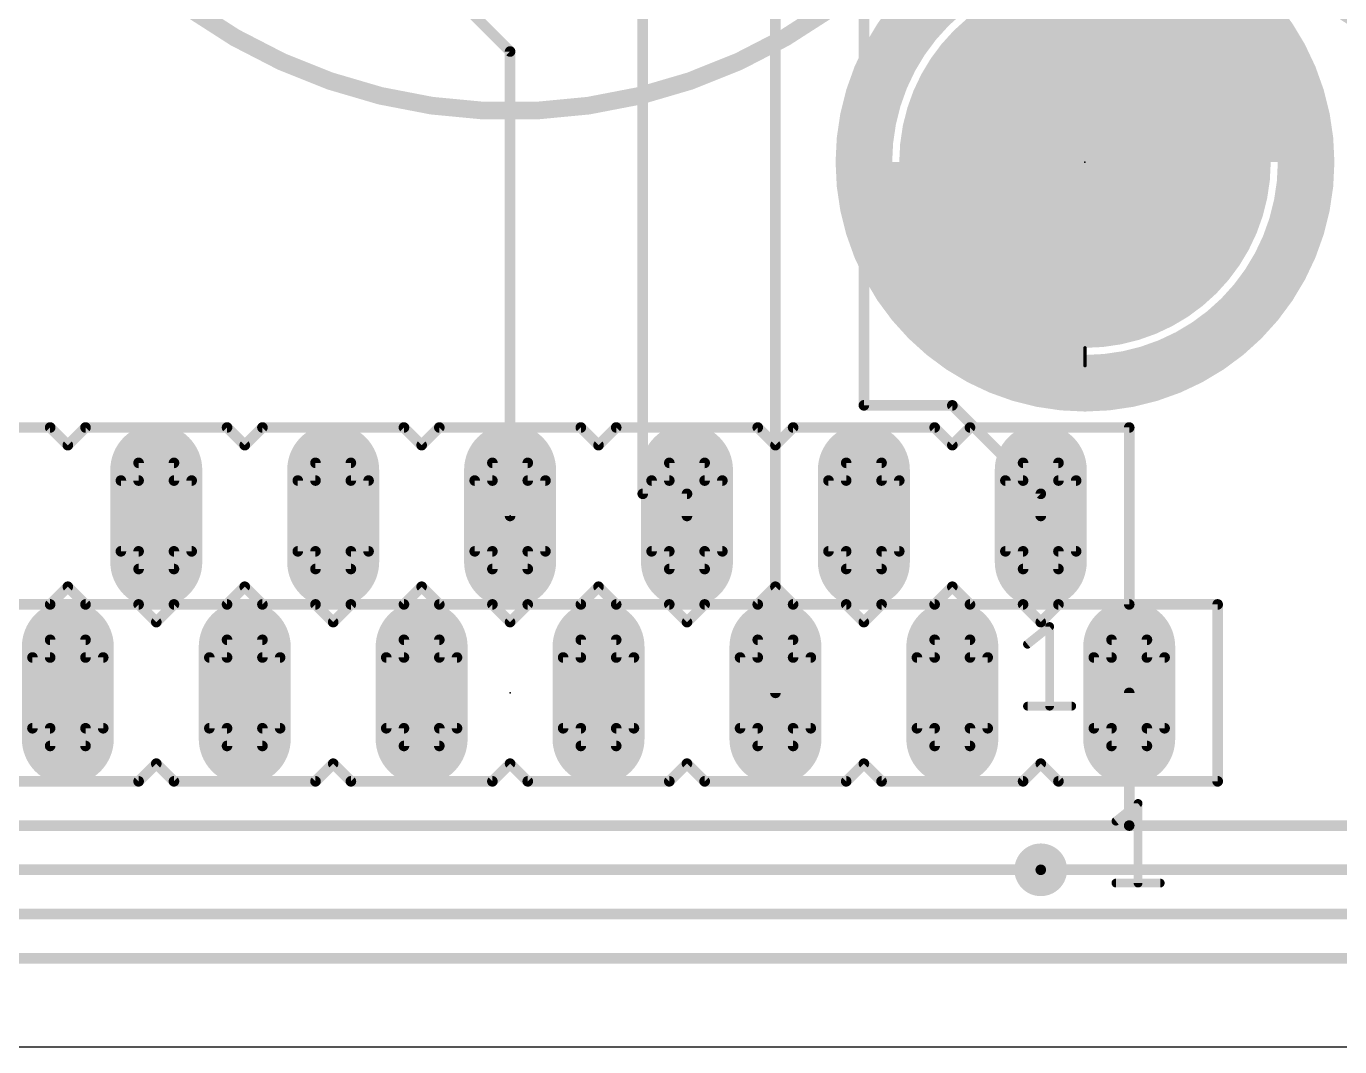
# Model space of a CAD drawing. Extents: x 19.1 to 113, y 9.2 to 52.1.
# Drawn here: x 65.44 to 84.3, y 9.21 to 23.86 of the extents above; entities that cross this region are included whole.
import ezdxf

# ---------------------------------------------------------------- set-up
doc = ezdxf.new("R2010")
doc.units = 0
for name, color, linetype in [('1', 22, 'CONTINUOUS'), ('17', 82, 'CONTINUOUS'), ('18', 82, 'CONTINUOUS'), ('20', 30, 'CONTINUOUS'), ('21', 253, 'CONTINUOUS'), ('23', 7, 'CONTINUOUS'), ('39', 22, 'CONTINUOUS'), ('51', 253, 'CONTINUOUS')]:
    doc.layers.add(name, color=color, linetype=linetype)

# ---------------------------------------------------------------- blocks, each defined once
blk = doc.blocks.new('ROUNDP')
at = {"const_width": 0.5}
blk.add_lwpolyline([(0, -0.25, 1), (0, 0.25, 1), (0, -0.25)], format="xyb", dxfattribs=at)
blk = doc.blocks.new('RECT')
blk.add_solid([(-0.5, -0.5), (0.5, -0.5), (-0.5, 0.5), (0.5, 0.5)])
blk = doc.blocks.new('LONGP100')
at = {"const_width": 1}
blk.add_lwpolyline([(-0.5, 0), (0.5, 0)], dxfattribs=at)
at = {"const_width": 0.5}
for points in [[(-0.5, 0.25, 1), (-0.5, -0.25)], [(0.5, -0.25, 1), (0.5, 0.25)]]:
    blk.add_lwpolyline(points, format="xyb", dxfattribs=at)
blk = doc.blocks.new('ROUNDV')
at = {"const_width": 0.5}
blk.add_lwpolyline([(0, -0.25, 1), (0, 0.25, 1), (0, -0.25)], format="xyb", dxfattribs=at)

msp = doc.modelspace()

# ---------------------------------------------------------------- linework, layer by layer
at = {"layer": '1', "const_width": 0.1524}
for points in [[(77.47, 18.415), (77.47, 40.64)], [(76.2, 14.2875), (76.2, 32.385)], [(72.39, 23.495), (71.12, 24.765)], [(74.295, 17.145), (74.295, 24.765)], [(72.39, 16.8275), (72.39, 23.495)], [(78.74, 18.415), (77.47, 18.415)], [(80.01, 17.145), (78.74, 18.415)], [(74.93, 17.145), (74.295, 17.145)], [(74.93, 17.145), (74.93, 16.8275)], [(80.01, 17.145), (80.01, 16.8275)], [(81.28, 12.3825), (81.28, 14.2875)], [(51.1175, 12.3825), (81.28, 12.3825)], [(81.28, 12.3825), (109.22, 12.3825)], [(50.4825, 11.7475), (80.01, 11.7475)], [(80.01, 11.7475), (107.95, 11.7475)], [(64.77, 11.1125), (92.71, 11.1125)], [(63.5, 10.4775), (91.44, 10.4775)]]:
    msp.add_lwpolyline(points, dxfattribs=at)
at = {"layer": '1', "const_width": 0.0762}
for points in [[(72.4281, 23.495, 1), (72.3519, 23.495)], [(72.3631, 23.4681, 1), (72.4169, 23.5219)], [(77.47, 18.4531, 1), (77.47, 18.3769)], [(78.7669, 18.4419, 1), (78.7131, 18.3881)], [(78.74, 18.3769, 1), (78.74, 18.4531)], [(77.4319, 18.415, 1), (77.5081, 18.415)], [(74.295, 17.1831, 1), (74.295, 17.1069)], [(74.2569, 17.145, 1), (74.3331, 17.145)], [(74.9681, 17.145, 1), (74.8919, 17.145)], [(74.93, 17.1069, 1), (74.93, 17.1831)], [(80.0481, 17.145, 1), (79.9719, 17.145)], [(79.9831, 17.1181, 1), (80.0369, 17.1719)], [(72.3519, 16.8275, 1), (72.4281, 16.8275)], [(74.8919, 16.8275, 1), (74.9681, 16.8275)], [(79.9719, 16.8275, 1), (80.0481, 16.8275)], [(81.3181, 14.2875, 1), (81.2419, 14.2875)], [(76.1619, 14.2875, 1), (76.2381, 14.2875)], [(81.28, 12.4206, 1), (81.28, 12.3444)], [(81.28, 12.3444, 1), (81.28, 12.4206)], [(81.2419, 12.3825, 1), (81.3181, 12.3825)], [(80.01, 11.7856, 1), (80.01, 11.7094)], [(80.01, 11.7094, 1), (80.01, 11.7856)]]:
    msp.add_lwpolyline(points, format="xyb", dxfattribs=at)
at = {"layer": '20'}
msp.add_line((19.05, 9.2075), (113.01, 9.2075), dxfattribs=at)
at = {"layer": '21'}
for points, const_width in [([(66.6749, 25.0825, 0.4279), (78.1049, 25.0825)], 0.254), ([(83.1849, 25.0825, 0.4279), (94.6149, 25.0825)], 0.254), ([(80.645, 18.9865, 1), (80.645, 24.8285, 1), (80.645, 18.9865)], 0.1524), ([(80.645, 20.4075, 1), (80.645, 23.4075, 1), (80.645, 20.4075)], 0.2032), ([(80.6577, 19.2405, 1), (80.6323, 19.2405)], 0.0254), ([(80.6323, 18.9865, 1), (80.6577, 18.9865)], 0.0254), ([(65.8129, 18.1244, 1), (65.7591, 18.0706)], 0.0762), ([(65.786, 18.0594, 1), (65.786, 18.1356)], 0.0762), ([(66.294, 18.1356, 1), (66.294, 18.0594)], 0.0762), ([(66.3209, 18.0706, 1), (66.2671, 18.1244)], 0.0762), ([(68.3529, 18.1244, 1), (68.2991, 18.0706)], 0.0762), ([(68.326, 18.0594, 1), (68.326, 18.1356)], 0.0762), ([(68.834, 18.1356, 1), (68.834, 18.0594)], 0.0762), ([(68.8609, 18.0706, 1), (68.8071, 18.1244)], 0.0762), ([(70.8929, 18.1244, 1), (70.8391, 18.0706)], 0.0762), ([(70.866, 18.0594, 1), (70.866, 18.1356)], 0.0762), ([(71.374, 18.1356, 1), (71.374, 18.0594)], 0.0762), ([(71.4009, 18.0706, 1), (71.3471, 18.1244)], 0.0762), ([(73.4329, 18.1244, 1), (73.3791, 18.0706)], 0.0762), ([(73.406, 18.0594, 1), (73.406, 18.1356)], 0.0762), ([(73.914, 18.1356, 1), (73.914, 18.0594)], 0.0762), ([(73.9409, 18.0706, 1), (73.8871, 18.1244)], 0.0762), ([(75.9729, 18.1244, 1), (75.9191, 18.0706)], 0.0762), ([(75.946, 18.0594, 1), (75.946, 18.1356)], 0.0762), ([(76.454, 18.1356, 1), (76.454, 18.0594)], 0.0762), ([(76.4809, 18.0706, 1), (76.4271, 18.1244)], 0.0762), ([(78.5129, 18.1244, 1), (78.4591, 18.0706)], 0.0762), ([(78.486, 18.0594, 1), (78.486, 18.1356)], 0.0762), ([(78.994, 18.1356, 1), (78.994, 18.0594)], 0.0762), ([(79.0209, 18.0706, 1), (78.9671, 18.1244)], 0.0762), ([(81.3181, 18.0975, 1), (81.2419, 18.0975)], 0.0762), ([(81.28, 18.0594, 1), (81.28, 18.1356)], 0.0762), ([(66.0131, 17.8704, 1), (66.0669, 17.8166)], 0.0762), ([(66.0131, 17.8166, 1), (66.0669, 17.8704)], 0.0762), ([(68.5531, 17.8704, 1), (68.6069, 17.8166)], 0.0762), ([(68.5531, 17.8166, 1), (68.6069, 17.8704)], 0.0762), ([(71.0931, 17.8704, 1), (71.1469, 17.8166)], 0.0762), ([(71.0931, 17.8166, 1), (71.1469, 17.8704)], 0.0762), ([(73.6331, 17.8704, 1), (73.6869, 17.8166)], 0.0762), ([(73.6331, 17.8166, 1), (73.6869, 17.8704)], 0.0762), ([(76.1731, 17.8704, 1), (76.2269, 17.8166)], 0.0762), ([(76.1731, 17.8166, 1), (76.2269, 17.8704)], 0.0762), ([(78.7131, 17.8704, 1), (78.7669, 17.8166)], 0.0762), ([(78.7131, 17.8166, 1), (78.7669, 17.8704)], 0.0762), ([(66.0669, 15.8384, 1), (66.0131, 15.7846)], 0.0762), ([(66.0669, 15.7846, 1), (66.0131, 15.8384)], 0.0762), ([(68.6069, 15.8384, 1), (68.5531, 15.7846)], 0.0762), ([(68.6069, 15.7846, 1), (68.5531, 15.8384)], 0.0762), ([(71.1469, 15.8384, 1), (71.0931, 15.7846)], 0.0762), ([(71.1469, 15.7846, 1), (71.0931, 15.8384)], 0.0762), ([(73.6869, 15.8384, 1), (73.6331, 15.7846)], 0.0762), ([(73.6869, 15.7846, 1), (73.6331, 15.8384)], 0.0762), ([(76.2269, 15.8384, 1), (76.1731, 15.7846)], 0.0762), ([(76.2269, 15.7846, 1), (76.1731, 15.8384)], 0.0762), ([(78.7669, 15.8384, 1), (78.7131, 15.7846)], 0.0762), ([(78.7669, 15.7846, 1), (78.7131, 15.8384)], 0.0762), ([(65.7591, 15.5844, 1), (65.8129, 15.5306)], 0.0762), ([(65.786, 15.5194, 1), (65.786, 15.5956)], 0.0762), ([(66.294, 15.5956, 1), (66.294, 15.5194)], 0.0762), ([(66.2671, 15.5306, 1), (66.3209, 15.5844)], 0.0762), ([(67.0829, 15.5844, 1), (67.0291, 15.5306)], 0.0762), ([(67.056, 15.5194, 1), (67.056, 15.5956)], 0.0762), ([(67.564, 15.5956, 1), (67.564, 15.5194)], 0.0762), ([(67.5909, 15.5306, 1), (67.5371, 15.5844)], 0.0762), ([(68.2991, 15.5844, 1), (68.3529, 15.5306)], 0.0762), ([(68.326, 15.5194, 1), (68.326, 15.5956)], 0.0762), ([(68.834, 15.5956, 1), (68.834, 15.5194)], 0.0762), ([(68.8071, 15.5306, 1), (68.8609, 15.5844)], 0.0762), ([(69.6229, 15.5844, 1), (69.5691, 15.5306)], 0.0762), ([(69.596, 15.5194, 1), (69.596, 15.5956)], 0.0762), ([(70.104, 15.5956, 1), (70.104, 15.5194)], 0.0762), ([(70.1309, 15.5306, 1), (70.0771, 15.5844)], 0.0762), ([(70.8391, 15.5844, 1), (70.8929, 15.5306)], 0.0762), ([(70.866, 15.5194, 1), (70.866, 15.5956)], 0.0762), ([(71.374, 15.5956, 1), (71.374, 15.5194)], 0.0762), ([(71.3471, 15.5306, 1), (71.4009, 15.5844)], 0.0762), ([(72.1629, 15.5844, 1), (72.1091, 15.5306)], 0.0762), ([(72.136, 15.5194, 1), (72.136, 15.5956)], 0.0762), ([(72.644, 15.5956, 1), (72.644, 15.5194)], 0.0762), ([(72.6709, 15.5306, 1), (72.6171, 15.5844)], 0.0762), ([(73.3791, 15.5844, 1), (73.4329, 15.5306)], 0.0762), ([(73.406, 15.5194, 1), (73.406, 15.5956)], 0.0762), ([(73.914, 15.5956, 1), (73.914, 15.5194)], 0.0762), ([(73.8871, 15.5306, 1), (73.9409, 15.5844)], 0.0762), ([(74.7029, 15.5844, 1), (74.6491, 15.5306)], 0.0762), ([(74.676, 15.5194, 1), (74.676, 15.5956)], 0.0762), ([(75.184, 15.5956, 1), (75.184, 15.5194)], 0.0762), ([(75.2109, 15.5306, 1), (75.1571, 15.5844)], 0.0762), ([(75.9191, 15.5844, 1), (75.9729, 15.5306)], 0.0762), ([(75.946, 15.5194, 1), (75.946, 15.5956)], 0.0762), ([(76.454, 15.5956, 1), (76.454, 15.5194)], 0.0762), ([(76.4271, 15.5306, 1), (76.4809, 15.5844)], 0.0762), ([(77.2429, 15.5844, 1), (77.1891, 15.5306)], 0.0762), ([(77.216, 15.5194, 1), (77.216, 15.5956)], 0.0762), ([(77.724, 15.5956, 1), (77.724, 15.5194)], 0.0762), ([(77.7509, 15.5306, 1), (77.6971, 15.5844)], 0.0762), ([(78.4591, 15.5844, 1), (78.5129, 15.5306)], 0.0762), ([(78.486, 15.5194, 1), (78.486, 15.5956)], 0.0762), ([(78.994, 15.5956, 1), (78.994, 15.5194)], 0.0762), ([(78.9671, 15.5306, 1), (79.0209, 15.5844)], 0.0762), ([(79.7829, 15.5844, 1), (79.7291, 15.5306)], 0.0762), ([(79.756, 15.5194, 1), (79.756, 15.5956)], 0.0762), ([(80.264, 15.5956, 1), (80.264, 15.5194)], 0.0762), ([(80.2909, 15.5306, 1), (80.2371, 15.5844)], 0.0762), ([(81.2419, 15.5575, 1), (81.3181, 15.5575)], 0.0762), ([(81.28, 15.5194, 1), (81.28, 15.5956)], 0.0762), ([(82.5881, 15.5575, 1), (82.5119, 15.5575)], 0.0762), ([(82.55, 15.5194, 1), (82.55, 15.5956)], 0.0762), ([(67.2831, 15.3304, 1), (67.3369, 15.2766)], 0.0762), ([(67.2831, 15.2766, 1), (67.3369, 15.3304)], 0.0762), ([(69.8231, 15.3304, 1), (69.8769, 15.2766)], 0.0762), ([(69.8231, 15.2766, 1), (69.8769, 15.3304)], 0.0762), ([(72.3631, 15.3304, 1), (72.4169, 15.2766)], 0.0762), ([(72.3631, 15.2766, 1), (72.4169, 15.3304)], 0.0762), ([(74.9031, 15.3304, 1), (74.9569, 15.2766)], 0.0762), ([(74.9031, 15.2766, 1), (74.9569, 15.3304)], 0.0762), ([(77.4431, 15.3304, 1), (77.4969, 15.2766)], 0.0762), ([(77.4431, 15.2766, 1), (77.4969, 15.3304)], 0.0762), ([(79.9831, 15.3304, 1), (80.0369, 15.2766)], 0.0762), ([(79.9831, 15.2766, 1), (80.0369, 15.3304)], 0.0762), ([(80.1688, 15.24, 1), (80.1052, 15.24)], 0.0635), ([(80.1568, 15.2152, 1), (80.1172, 15.2648)], 0.0635), ([(79.7997, 15.0108, 1), (79.8393, 14.9612)], 0.0635), ([(79.8195, 14.1288, 1), (79.8195, 14.0653)], 0.0635), ([(80.4545, 14.0653, 1), (80.4545, 14.1288)], 0.0635), ([(80.1052, 14.097, 1), (80.1688, 14.097)], 0.0635), ([(67.3369, 13.2984, 1), (67.2831, 13.2446)], 0.0762), ([(67.3369, 13.2446, 1), (67.2831, 13.2984)], 0.0762), ([(69.8769, 13.2984, 1), (69.8231, 13.2446)], 0.0762), ([(69.8769, 13.2446, 1), (69.8231, 13.2984)], 0.0762), ([(72.4169, 13.2984, 1), (72.3631, 13.2446)], 0.0762), ([(72.4169, 13.2446, 1), (72.3631, 13.2984)], 0.0762), ([(74.9569, 13.2984, 1), (74.9031, 13.2446)], 0.0762), ([(74.9569, 13.2446, 1), (74.9031, 13.2984)], 0.0762), ([(77.4969, 13.2984, 1), (77.4431, 13.2446)], 0.0762), ([(77.4969, 13.2446, 1), (77.4431, 13.2984)], 0.0762), ([(80.0369, 13.2984, 1), (79.9831, 13.2446)], 0.0762), ([(80.0369, 13.2446, 1), (79.9831, 13.2984)], 0.0762), ([(67.0291, 13.0444, 1), (67.0829, 12.9906)], 0.0762), ([(67.056, 12.9794, 1), (67.056, 13.0556)], 0.0762), ([(67.564, 13.0556, 1), (67.564, 12.9794)], 0.0762), ([(67.5371, 12.9906, 1), (67.5909, 13.0444)], 0.0762), ([(69.5691, 13.0444, 1), (69.6229, 12.9906)], 0.0762), ([(69.596, 12.9794, 1), (69.596, 13.0556)], 0.0762), ([(70.104, 13.0556, 1), (70.104, 12.9794)], 0.0762), ([(70.0771, 12.9906, 1), (70.1309, 13.0444)], 0.0762), ([(72.1091, 13.0444, 1), (72.1629, 12.9906)], 0.0762), ([(72.136, 12.9794, 1), (72.136, 13.0556)], 0.0762), ([(72.644, 13.0556, 1), (72.644, 12.9794)], 0.0762), ([(72.6171, 12.9906, 1), (72.6709, 13.0444)], 0.0762), ([(74.6491, 13.0444, 1), (74.7029, 12.9906)], 0.0762), ([(74.676, 12.9794, 1), (74.676, 13.0556)], 0.0762), ([(75.184, 13.0556, 1), (75.184, 12.9794)], 0.0762), ([(75.1571, 12.9906, 1), (75.2109, 13.0444)], 0.0762), ([(77.1891, 13.0444, 1), (77.2429, 12.9906)], 0.0762), ([(77.216, 12.9794, 1), (77.216, 13.0556)], 0.0762), ([(77.724, 13.0556, 1), (77.724, 12.9794)], 0.0762), ([(77.6971, 12.9906, 1), (77.7509, 13.0444)], 0.0762), ([(79.7291, 13.0444, 1), (79.7829, 12.9906)], 0.0762), ([(79.756, 12.9794, 1), (79.756, 13.0556)], 0.0762), ([(80.264, 13.0556, 1), (80.264, 12.9794)], 0.0762), ([(80.2371, 12.9906, 1), (80.2909, 13.0444)], 0.0762), ([(82.5119, 13.0175, 1), (82.5881, 13.0175)], 0.0762), ([(82.55, 12.9794, 1), (82.55, 13.0556)], 0.0762), ([(81.4388, 12.7, 1), (81.3753, 12.7)], 0.0635), ([(81.4268, 12.6752, 1), (81.3872, 12.7248)], 0.0635), ([(81.0697, 12.4708, 1), (81.1093, 12.4212)], 0.0635), ([(81.0895, 11.5888, 1), (81.0895, 11.5252)], 0.0635), ([(81.3753, 11.557, 1), (81.4388, 11.557)], 0.0635), ([(81.7245, 11.5252, 1), (81.7245, 11.5888)], 0.0635)]:
    msp.add_lwpolyline(points, format="xyb", dxfattribs=dict(at, const_width=const_width))
for points, const_width in [([(80.645, 19.2405), (80.645, 18.9865)], 0.0508), ([(65.786, 18.0975), (63.5, 18.0975)], 0.1524), ([(66.04, 17.8435), (65.786, 18.0975)], 0.1524), ([(66.294, 18.0975), (66.04, 17.8435)], 0.1524), ([(68.326, 18.0975), (66.294, 18.0975)], 0.1524), ([(68.58, 17.8435), (68.326, 18.0975)], 0.1524), ([(68.834, 18.0975), (68.58, 17.8435)], 0.1524), ([(70.866, 18.0975), (68.834, 18.0975)], 0.1524), ([(71.12, 17.8435), (70.866, 18.0975)], 0.1524), ([(71.374, 18.0975), (71.12, 17.8435)], 0.1524), ([(73.406, 18.0975), (71.374, 18.0975)], 0.1524), ([(73.66, 17.8435), (73.406, 18.0975)], 0.1524), ([(73.914, 18.0975), (73.66, 17.8435)], 0.1524), ([(75.946, 18.0975), (73.914, 18.0975)], 0.1524), ([(76.2, 17.8435), (75.946, 18.0975)], 0.1524), ([(76.454, 18.0975), (76.2, 17.8435)], 0.1524), ([(78.486, 18.0975), (76.454, 18.0975)], 0.1524), ([(78.74, 17.8435), (78.486, 18.0975)], 0.1524), ([(78.994, 18.0975), (78.74, 17.8435)], 0.1524), ([(81.28, 18.0975), (78.994, 18.0975)], 0.1524), ([(81.28, 15.5575), (81.28, 18.0975)], 0.1524), ([(65.786, 15.5575), (66.04, 15.8115)], 0.1524), ([(66.04, 15.8115), (66.294, 15.5575)], 0.1524), ([(68.326, 15.5575), (68.58, 15.8115)], 0.1524), ([(68.58, 15.8115), (68.834, 15.5575)], 0.1524), ([(70.866, 15.5575), (71.12, 15.8115)], 0.1524), ([(71.12, 15.8115), (71.374, 15.5575)], 0.1524), ([(73.406, 15.5575), (73.66, 15.8115)], 0.1524), ([(73.66, 15.8115), (73.914, 15.5575)], 0.1524), ([(75.946, 15.5575), (76.2, 15.8115)], 0.1524), ([(76.2, 15.8115), (76.454, 15.5575)], 0.1524), ([(78.486, 15.5575), (78.74, 15.8115)], 0.1524), ([(78.74, 15.8115), (78.994, 15.5575)], 0.1524), ([(63.5, 15.5575), (65.786, 15.5575)], 0.1524), ([(67.056, 15.5575), (65.024, 15.5575)], 0.1524), ([(66.294, 15.5575), (68.326, 15.5575)], 0.1524), ([(67.31, 15.3035), (67.056, 15.5575)], 0.1524), ([(67.564, 15.5575), (67.31, 15.3035)], 0.1524), ([(69.596, 15.5575), (67.564, 15.5575)], 0.1524), ([(68.834, 15.5575), (70.866, 15.5575)], 0.1524), ([(69.85, 15.3035), (69.596, 15.5575)], 0.1524), ([(70.104, 15.5575), (69.85, 15.3035)], 0.1524), ([(72.136, 15.5575), (70.104, 15.5575)], 0.1524), ([(71.374, 15.5575), (73.406, 15.5575)], 0.1524), ([(72.39, 15.3035), (72.136, 15.5575)], 0.1524), ([(72.644, 15.5575), (72.39, 15.3035)], 0.1524), ([(74.676, 15.5575), (72.644, 15.5575)], 0.1524), ([(73.914, 15.5575), (75.946, 15.5575)], 0.1524), ([(74.93, 15.3035), (74.676, 15.5575)], 0.1524), ([(75.184, 15.5575), (74.93, 15.3035)], 0.1524), ([(77.216, 15.5575), (75.184, 15.5575)], 0.1524), ([(76.454, 15.5575), (78.486, 15.5575)], 0.1524), ([(77.47, 15.3035), (77.216, 15.5575)], 0.1524), ([(77.724, 15.5575), (77.47, 15.3035)], 0.1524), ([(79.756, 15.5575), (77.724, 15.5575)], 0.1524), ([(78.994, 15.5575), (81.28, 15.5575)], 0.1524), ([(80.01, 15.3035), (79.756, 15.5575)], 0.1524), ([(80.264, 15.5575), (80.01, 15.3035)], 0.1524), ([(82.55, 15.5575), (80.264, 15.5575)], 0.1524), ([(82.55, 13.0175), (82.55, 15.5575)], 0.1524), ([(79.8195, 14.986), (80.137, 15.24)], 0.127), ([(80.137, 15.24), (80.137, 14.097)], 0.127), ([(79.8195, 14.097), (80.4545, 14.097)], 0.127), ([(67.056, 13.0175), (67.31, 13.2715)], 0.1524), ([(67.31, 13.2715), (67.564, 13.0175)], 0.1524), ([(69.596, 13.0175), (69.85, 13.2715)], 0.1524), ([(69.85, 13.2715), (70.104, 13.0175)], 0.1524), ([(72.136, 13.0175), (72.39, 13.2715)], 0.1524), ([(72.39, 13.2715), (72.644, 13.0175)], 0.1524), ([(74.676, 13.0175), (74.93, 13.2715)], 0.1524), ([(74.93, 13.2715), (75.184, 13.0175)], 0.1524), ([(77.216, 13.0175), (77.47, 13.2715)], 0.1524), ([(77.47, 13.2715), (77.724, 13.0175)], 0.1524), ([(79.756, 13.0175), (80.01, 13.2715)], 0.1524), ([(80.01, 13.2715), (80.264, 13.0175)], 0.1524), ([(65.024, 13.0175), (67.056, 13.0175)], 0.1524), ([(67.564, 13.0175), (69.596, 13.0175)], 0.1524), ([(70.104, 13.0175), (72.136, 13.0175)], 0.1524), ([(72.644, 13.0175), (74.676, 13.0175)], 0.1524), ([(75.184, 13.0175), (77.216, 13.0175)], 0.1524), ([(77.724, 13.0175), (79.756, 13.0175)], 0.1524), ([(80.264, 13.0175), (82.55, 13.0175)], 0.1524), ([(81.0895, 12.446), (81.407, 12.7)], 0.127), ([(81.407, 12.7), (81.407, 11.557)], 0.127), ([(81.0895, 11.557), (81.7245, 11.557)], 0.127)]:
    msp.add_lwpolyline(points, dxfattribs=dict(at, const_width=const_width))
at = {"layer": '23'}
for p in [(80.645, 21.9075), (72.39, 16.8275), (72.39, 14.2875)]:
    msp.add_point(p, dxfattribs=at)
at = {"layer": '39', "const_width": 0.8128}
msp.add_lwpolyline([(80.645, 18.7325, 1), (80.645, 25.0825, 1), (80.645, 18.7325)], format="xyb", dxfattribs=at)
at = {"layer": '51'}
for points, const_width in [([(82.423, 21.9075, 0.4142), (80.645, 23.6855)], 2.286), ([(78.867, 21.9075, 0.4142), (80.645, 20.1295)], 2.286), ([(80.645, 21.2725, 1), (80.645, 22.5425, 1), (80.645, 21.2725)], 0.4572), ([(67.056, 17.6276, 1), (67.056, 17.5514)], 0.0762), ([(67.0941, 17.5895, 1), (67.0179, 17.5895)], 0.0762), ([(67.6021, 17.5895, 1), (67.5259, 17.5895)], 0.0762), ([(67.564, 17.5514, 1), (67.564, 17.6276)], 0.0762), ([(69.596, 17.6276, 1), (69.596, 17.5514)], 0.0762), ([(69.6341, 17.5895, 1), (69.5579, 17.5895)], 0.0762), ([(70.1421, 17.5895, 1), (70.0659, 17.5895)], 0.0762), ([(70.104, 17.5514, 1), (70.104, 17.6276)], 0.0762), ([(72.136, 17.6276, 1), (72.136, 17.5514)], 0.0762), ([(72.1741, 17.5895, 1), (72.0979, 17.5895)], 0.0762), ([(72.6821, 17.5895, 1), (72.6059, 17.5895)], 0.0762), ([(72.644, 17.5514, 1), (72.644, 17.6276)], 0.0762), ([(74.676, 17.6276, 1), (74.676, 17.5514)], 0.0762), ([(74.7141, 17.5895, 1), (74.6379, 17.5895)], 0.0762), ([(75.2221, 17.5895, 1), (75.1459, 17.5895)], 0.0762), ([(75.184, 17.5514, 1), (75.184, 17.6276)], 0.0762), ([(77.216, 17.6276, 1), (77.216, 17.5514)], 0.0762), ([(77.2541, 17.5895, 1), (77.1779, 17.5895)], 0.0762), ([(77.7621, 17.5895, 1), (77.6859, 17.5895)], 0.0762), ([(77.724, 17.5514, 1), (77.724, 17.6276)], 0.0762), ([(79.756, 17.6276, 1), (79.756, 17.5514)], 0.0762), ([(79.7941, 17.5895, 1), (79.7179, 17.5895)], 0.0762), ([(80.3021, 17.5895, 1), (80.2259, 17.5895)], 0.0762), ([(80.264, 17.5514, 1), (80.264, 17.6276)], 0.0762), ([(66.802, 17.3736, 1), (66.802, 17.2974)], 0.0762), ([(66.8401, 17.3355, 1), (66.7639, 17.3355)], 0.0762), ([(67.0179, 17.3355, 1), (67.0941, 17.3355)], 0.0762), ([(67.056, 17.2974, 1), (67.056, 17.3736)], 0.0762), ([(67.564, 17.3736, 1), (67.564, 17.2974)], 0.0762), ([(67.5259, 17.3355, 1), (67.6021, 17.3355)], 0.0762), ([(67.8561, 17.3355, 1), (67.7799, 17.3355)], 0.0762), ([(67.818, 17.2974, 1), (67.818, 17.3736)], 0.0762), ([(69.342, 17.3736, 1), (69.342, 17.2974)], 0.0762), ([(69.3801, 17.3355, 1), (69.3039, 17.3355)], 0.0762), ([(69.5579, 17.3355, 1), (69.6341, 17.3355)], 0.0762), ([(69.596, 17.2974, 1), (69.596, 17.3736)], 0.0762), ([(70.104, 17.3736, 1), (70.104, 17.2974)], 0.0762), ([(70.0659, 17.3355, 1), (70.1421, 17.3355)], 0.0762), ([(70.3961, 17.3355, 1), (70.3199, 17.3355)], 0.0762), ([(70.358, 17.2974, 1), (70.358, 17.3736)], 0.0762), ([(71.882, 17.3736, 1), (71.882, 17.2974)], 0.0762), ([(71.9201, 17.3355, 1), (71.8439, 17.3355)], 0.0762), ([(72.0979, 17.3355, 1), (72.1741, 17.3355)], 0.0762), ([(72.136, 17.2974, 1), (72.136, 17.3736)], 0.0762), ([(72.644, 17.3736, 1), (72.644, 17.2974)], 0.0762), ([(72.6059, 17.3355, 1), (72.6821, 17.3355)], 0.0762), ([(72.9361, 17.3355, 1), (72.8599, 17.3355)], 0.0762), ([(72.898, 17.2974, 1), (72.898, 17.3736)], 0.0762), ([(74.422, 17.3736, 1), (74.422, 17.2974)], 0.0762), ([(74.4601, 17.3355, 1), (74.3839, 17.3355)], 0.0762), ([(74.6379, 17.3355, 1), (74.7141, 17.3355)], 0.0762), ([(74.676, 17.2974, 1), (74.676, 17.3736)], 0.0762), ([(75.184, 17.3736, 1), (75.184, 17.2974)], 0.0762), ([(75.1459, 17.3355, 1), (75.2221, 17.3355)], 0.0762), ([(75.4761, 17.3355, 1), (75.3999, 17.3355)], 0.0762), ([(75.438, 17.2974, 1), (75.438, 17.3736)], 0.0762), ([(76.962, 17.3736, 1), (76.962, 17.2974)], 0.0762), ([(77.0001, 17.3355, 1), (76.9239, 17.3355)], 0.0762), ([(77.1779, 17.3355, 1), (77.2541, 17.3355)], 0.0762), ([(77.216, 17.2974, 1), (77.216, 17.3736)], 0.0762), ([(77.724, 17.3736, 1), (77.724, 17.2974)], 0.0762), ([(77.6859, 17.3355, 1), (77.7621, 17.3355)], 0.0762), ([(78.0161, 17.3355, 1), (77.9399, 17.3355)], 0.0762), ([(77.978, 17.2974, 1), (77.978, 17.3736)], 0.0762), ([(79.502, 17.3736, 1), (79.502, 17.2974)], 0.0762), ([(79.5401, 17.3355, 1), (79.4639, 17.3355)], 0.0762), ([(79.7179, 17.3355, 1), (79.7941, 17.3355)], 0.0762), ([(79.756, 17.2974, 1), (79.756, 17.3736)], 0.0762), ([(80.264, 17.3736, 1), (80.264, 17.2974)], 0.0762), ([(80.2259, 17.3355, 1), (80.3021, 17.3355)], 0.0762), ([(80.5561, 17.3355, 1), (80.4799, 17.3355)], 0.0762), ([(80.518, 17.2974, 1), (80.518, 17.3736)], 0.0762), ([(66.802, 16.3576, 1), (66.802, 16.2814)], 0.0762), ([(66.7639, 16.3195, 1), (66.8401, 16.3195)], 0.0762), ([(67.0941, 16.3195, 1), (67.0179, 16.3195)], 0.0762), ([(67.056, 16.2814, 1), (67.056, 16.3576)], 0.0762), ([(67.6021, 16.3195, 1), (67.5259, 16.3195)], 0.0762), ([(67.564, 16.3576, 1), (67.564, 16.2814)], 0.0762), ([(67.7799, 16.3195, 1), (67.8561, 16.3195)], 0.0762), ([(67.818, 16.2814, 1), (67.818, 16.3576)], 0.0762), ([(69.342, 16.3576, 1), (69.342, 16.2814)], 0.0762), ([(69.3039, 16.3195, 1), (69.3801, 16.3195)], 0.0762), ([(69.6341, 16.3195, 1), (69.5579, 16.3195)], 0.0762), ([(69.596, 16.2814, 1), (69.596, 16.3576)], 0.0762), ([(70.1421, 16.3195, 1), (70.0659, 16.3195)], 0.0762), ([(70.104, 16.3576, 1), (70.104, 16.2814)], 0.0762), ([(70.3199, 16.3195, 1), (70.3961, 16.3195)], 0.0762), ([(70.358, 16.2814, 1), (70.358, 16.3576)], 0.0762), ([(71.882, 16.3576, 1), (71.882, 16.2814)], 0.0762), ([(71.8439, 16.3195, 1), (71.9201, 16.3195)], 0.0762), ([(72.1741, 16.3195, 1), (72.0979, 16.3195)], 0.0762), ([(72.136, 16.2814, 1), (72.136, 16.3576)], 0.0762), ([(72.6821, 16.3195, 1), (72.6059, 16.3195)], 0.0762), ([(72.644, 16.3576, 1), (72.644, 16.2814)], 0.0762), ([(72.8599, 16.3195, 1), (72.9361, 16.3195)], 0.0762), ([(72.898, 16.2814, 1), (72.898, 16.3576)], 0.0762), ([(74.422, 16.3576, 1), (74.422, 16.2814)], 0.0762), ([(74.3839, 16.3195, 1), (74.4601, 16.3195)], 0.0762), ([(74.7141, 16.3195, 1), (74.6379, 16.3195)], 0.0762), ([(74.676, 16.2814, 1), (74.676, 16.3576)], 0.0762), ([(75.2221, 16.3195, 1), (75.1459, 16.3195)], 0.0762), ([(75.184, 16.3576, 1), (75.184, 16.2814)], 0.0762), ([(75.3999, 16.3195, 1), (75.4761, 16.3195)], 0.0762), ([(75.438, 16.2814, 1), (75.438, 16.3576)], 0.0762), ([(76.962, 16.3576, 1), (76.962, 16.2814)], 0.0762), ([(76.9239, 16.3195, 1), (77.0001, 16.3195)], 0.0762), ([(77.2541, 16.3195, 1), (77.1779, 16.3195)], 0.0762), ([(77.216, 16.2814, 1), (77.216, 16.3576)], 0.0762), ([(77.7621, 16.3195, 1), (77.6859, 16.3195)], 0.0762), ([(77.724, 16.3576, 1), (77.724, 16.2814)], 0.0762), ([(77.9399, 16.3195, 1), (78.0161, 16.3195)], 0.0762), ([(77.978, 16.2814, 1), (77.978, 16.3576)], 0.0762), ([(79.502, 16.3576, 1), (79.502, 16.2814)], 0.0762), ([(79.4639, 16.3195, 1), (79.5401, 16.3195)], 0.0762), ([(79.7941, 16.3195, 1), (79.7179, 16.3195)], 0.0762), ([(79.756, 16.2814, 1), (79.756, 16.3576)], 0.0762), ([(80.3021, 16.3195, 1), (80.2259, 16.3195)], 0.0762), ([(80.264, 16.3576, 1), (80.264, 16.2814)], 0.0762), ([(80.4799, 16.3195, 1), (80.5561, 16.3195)], 0.0762), ([(80.518, 16.2814, 1), (80.518, 16.3576)], 0.0762), ([(67.056, 16.1036, 1), (67.056, 16.0274)], 0.0762), ([(67.0179, 16.0655, 1), (67.0941, 16.0655)], 0.0762), ([(67.5259, 16.0655, 1), (67.6021, 16.0655)], 0.0762), ([(67.564, 16.0274, 1), (67.564, 16.1036)], 0.0762), ([(69.596, 16.1036, 1), (69.596, 16.0274)], 0.0762), ([(69.5579, 16.0655, 1), (69.6341, 16.0655)], 0.0762), ([(70.0659, 16.0655, 1), (70.1421, 16.0655)], 0.0762), ([(70.104, 16.0274, 1), (70.104, 16.1036)], 0.0762), ([(72.136, 16.1036, 1), (72.136, 16.0274)], 0.0762), ([(72.0979, 16.0655, 1), (72.1741, 16.0655)], 0.0762), ([(72.6059, 16.0655, 1), (72.6821, 16.0655)], 0.0762), ([(72.644, 16.0274, 1), (72.644, 16.1036)], 0.0762), ([(74.676, 16.1036, 1), (74.676, 16.0274)], 0.0762), ([(74.6379, 16.0655, 1), (74.7141, 16.0655)], 0.0762), ([(75.1459, 16.0655, 1), (75.2221, 16.0655)], 0.0762), ([(75.184, 16.0274, 1), (75.184, 16.1036)], 0.0762), ([(77.216, 16.1036, 1), (77.216, 16.0274)], 0.0762), ([(77.1779, 16.0655, 1), (77.2541, 16.0655)], 0.0762), ([(77.6859, 16.0655, 1), (77.7621, 16.0655)], 0.0762), ([(77.724, 16.0274, 1), (77.724, 16.1036)], 0.0762), ([(79.756, 16.1036, 1), (79.756, 16.0274)], 0.0762), ([(79.7179, 16.0655, 1), (79.7941, 16.0655)], 0.0762), ([(80.2259, 16.0655, 1), (80.3021, 16.0655)], 0.0762), ([(80.264, 16.0274, 1), (80.264, 16.1036)], 0.0762), ([(65.786, 15.0876, 1), (65.786, 15.0114)], 0.0762), ([(65.8241, 15.0495, 1), (65.7479, 15.0495)], 0.0762), ([(66.3321, 15.0495, 1), (66.2559, 15.0495)], 0.0762), ([(66.294, 15.0114, 1), (66.294, 15.0876)], 0.0762), ([(68.326, 15.0876, 1), (68.326, 15.0114)], 0.0762), ([(68.3641, 15.0495, 1), (68.2879, 15.0495)], 0.0762), ([(68.8721, 15.0495, 1), (68.7959, 15.0495)], 0.0762), ([(68.834, 15.0114, 1), (68.834, 15.0876)], 0.0762), ([(70.866, 15.0876, 1), (70.866, 15.0114)], 0.0762), ([(70.9041, 15.0495, 1), (70.8279, 15.0495)], 0.0762), ([(71.4121, 15.0495, 1), (71.3359, 15.0495)], 0.0762), ([(71.374, 15.0114, 1), (71.374, 15.0876)], 0.0762), ([(73.406, 15.0876, 1), (73.406, 15.0114)], 0.0762), ([(73.4441, 15.0495, 1), (73.3679, 15.0495)], 0.0762), ([(73.9521, 15.0495, 1), (73.8759, 15.0495)], 0.0762), ([(73.914, 15.0114, 1), (73.914, 15.0876)], 0.0762), ([(75.946, 15.0876, 1), (75.946, 15.0114)], 0.0762), ([(75.9841, 15.0495, 1), (75.9079, 15.0495)], 0.0762), ([(76.4921, 15.0495, 1), (76.4159, 15.0495)], 0.0762), ([(76.454, 15.0114, 1), (76.454, 15.0876)], 0.0762), ([(78.486, 15.0876, 1), (78.486, 15.0114)], 0.0762), ([(78.5241, 15.0495, 1), (78.4479, 15.0495)], 0.0762), ([(79.0321, 15.0495, 1), (78.9559, 15.0495)], 0.0762), ([(78.994, 15.0114, 1), (78.994, 15.0876)], 0.0762), ([(81.026, 15.0876, 1), (81.026, 15.0114)], 0.0762), ([(81.0641, 15.0495, 1), (80.9879, 15.0495)], 0.0762), ([(81.5721, 15.0495, 1), (81.4959, 15.0495)], 0.0762), ([(81.534, 15.0114, 1), (81.534, 15.0876)], 0.0762), ([(65.532, 14.8336, 1), (65.532, 14.7574)], 0.0762), ([(65.5701, 14.7955, 1), (65.4939, 14.7955)], 0.0762), ([(65.7479, 14.7955, 1), (65.8241, 14.7955)], 0.0762), ([(65.786, 14.7574, 1), (65.786, 14.8336)], 0.0762), ([(66.294, 14.8336, 1), (66.294, 14.7574)], 0.0762), ([(66.2559, 14.7955, 1), (66.3321, 14.7955)], 0.0762), ([(66.5861, 14.7955, 1), (66.5099, 14.7955)], 0.0762), ([(66.548, 14.7574, 1), (66.548, 14.8336)], 0.0762), ([(68.072, 14.8336, 1), (68.072, 14.7574)], 0.0762), ([(68.1101, 14.7955, 1), (68.0339, 14.7955)], 0.0762), ([(68.2879, 14.7955, 1), (68.3641, 14.7955)], 0.0762), ([(68.326, 14.7574, 1), (68.326, 14.8336)], 0.0762), ([(68.834, 14.8336, 1), (68.834, 14.7574)], 0.0762), ([(68.7959, 14.7955, 1), (68.8721, 14.7955)], 0.0762), ([(69.1261, 14.7955, 1), (69.0499, 14.7955)], 0.0762), ([(69.088, 14.7574, 1), (69.088, 14.8336)], 0.0762), ([(70.612, 14.8336, 1), (70.612, 14.7574)], 0.0762), ([(70.6501, 14.7955, 1), (70.5739, 14.7955)], 0.0762), ([(70.8279, 14.7955, 1), (70.9041, 14.7955)], 0.0762), ([(70.866, 14.7574, 1), (70.866, 14.8336)], 0.0762), ([(71.374, 14.8336, 1), (71.374, 14.7574)], 0.0762), ([(71.3359, 14.7955, 1), (71.4121, 14.7955)], 0.0762), ([(71.6661, 14.7955, 1), (71.5899, 14.7955)], 0.0762), ([(71.628, 14.7574, 1), (71.628, 14.8336)], 0.0762), ([(73.152, 14.8336, 1), (73.152, 14.7574)], 0.0762), ([(73.1901, 14.7955, 1), (73.1139, 14.7955)], 0.0762), ([(73.3679, 14.7955, 1), (73.4441, 14.7955)], 0.0762), ([(73.406, 14.7574, 1), (73.406, 14.8336)], 0.0762), ([(73.914, 14.8336, 1), (73.914, 14.7574)], 0.0762), ([(73.8759, 14.7955, 1), (73.9521, 14.7955)], 0.0762), ([(74.2061, 14.7955, 1), (74.1299, 14.7955)], 0.0762), ([(74.168, 14.7574, 1), (74.168, 14.8336)], 0.0762), ([(75.692, 14.8336, 1), (75.692, 14.7574)], 0.0762), ([(75.7301, 14.7955, 1), (75.6539, 14.7955)], 0.0762), ([(75.9079, 14.7955, 1), (75.9841, 14.7955)], 0.0762), ([(75.946, 14.7574, 1), (75.946, 14.8336)], 0.0762), ([(76.454, 14.8336, 1), (76.454, 14.7574)], 0.0762), ([(76.4159, 14.7955, 1), (76.4921, 14.7955)], 0.0762), ([(76.7461, 14.7955, 1), (76.6699, 14.7955)], 0.0762), ([(76.708, 14.7574, 1), (76.708, 14.8336)], 0.0762), ([(78.232, 14.8336, 1), (78.232, 14.7574)], 0.0762), ([(78.2701, 14.7955, 1), (78.1939, 14.7955)], 0.0762), ([(78.4479, 14.7955, 1), (78.5241, 14.7955)], 0.0762), ([(78.486, 14.7574, 1), (78.486, 14.8336)], 0.0762), ([(78.994, 14.8336, 1), (78.994, 14.7574)], 0.0762), ([(78.9559, 14.7955, 1), (79.0321, 14.7955)], 0.0762), ([(79.2861, 14.7955, 1), (79.2099, 14.7955)], 0.0762), ([(79.248, 14.7574, 1), (79.248, 14.8336)], 0.0762), ([(80.772, 14.8336, 1), (80.772, 14.7574)], 0.0762), ([(80.8101, 14.7955, 1), (80.7339, 14.7955)], 0.0762), ([(80.9879, 14.7955, 1), (81.0641, 14.7955)], 0.0762), ([(81.026, 14.7574, 1), (81.026, 14.8336)], 0.0762), ([(81.534, 14.8336, 1), (81.534, 14.7574)], 0.0762), ([(81.4959, 14.7955, 1), (81.5721, 14.7955)], 0.0762), ([(81.8261, 14.7955, 1), (81.7499, 14.7955)], 0.0762), ([(81.788, 14.7574, 1), (81.788, 14.8336)], 0.0762), ([(65.532, 13.8176, 1), (65.532, 13.7414)], 0.0762), ([(65.4939, 13.7795, 1), (65.5701, 13.7795)], 0.0762), ([(65.8241, 13.7795, 1), (65.7479, 13.7795)], 0.0762), ([(65.786, 13.7414, 1), (65.786, 13.8176)], 0.0762), ([(66.3321, 13.7795, 1), (66.2559, 13.7795)], 0.0762), ([(66.294, 13.8176, 1), (66.294, 13.7414)], 0.0762), ([(66.5099, 13.7795, 1), (66.5861, 13.7795)], 0.0762), ([(66.548, 13.7414, 1), (66.548, 13.8176)], 0.0762), ([(68.072, 13.8176, 1), (68.072, 13.7414)], 0.0762), ([(68.0339, 13.7795, 1), (68.1101, 13.7795)], 0.0762), ([(68.3641, 13.7795, 1), (68.2879, 13.7795)], 0.0762), ([(68.326, 13.7414, 1), (68.326, 13.8176)], 0.0762), ([(68.8721, 13.7795, 1), (68.7959, 13.7795)], 0.0762), ([(68.834, 13.8176, 1), (68.834, 13.7414)], 0.0762), ([(69.0499, 13.7795, 1), (69.1261, 13.7795)], 0.0762), ([(69.088, 13.7414, 1), (69.088, 13.8176)], 0.0762), ([(70.612, 13.8176, 1), (70.612, 13.7414)], 0.0762), ([(70.5739, 13.7795, 1), (70.6501, 13.7795)], 0.0762), ([(70.9041, 13.7795, 1), (70.8279, 13.7795)], 0.0762), ([(70.866, 13.7414, 1), (70.866, 13.8176)], 0.0762), ([(71.4121, 13.7795, 1), (71.3359, 13.7795)], 0.0762), ([(71.374, 13.8176, 1), (71.374, 13.7414)], 0.0762), ([(71.5899, 13.7795, 1), (71.6661, 13.7795)], 0.0762), ([(71.628, 13.7414, 1), (71.628, 13.8176)], 0.0762), ([(73.152, 13.8176, 1), (73.152, 13.7414)], 0.0762), ([(73.1139, 13.7795, 1), (73.1901, 13.7795)], 0.0762), ([(73.4441, 13.7795, 1), (73.3679, 13.7795)], 0.0762), ([(73.406, 13.7414, 1), (73.406, 13.8176)], 0.0762), ([(73.9521, 13.7795, 1), (73.8759, 13.7795)], 0.0762), ([(73.914, 13.8176, 1), (73.914, 13.7414)], 0.0762), ([(74.1299, 13.7795, 1), (74.2061, 13.7795)], 0.0762), ([(74.168, 13.7414, 1), (74.168, 13.8176)], 0.0762), ([(75.692, 13.8176, 1), (75.692, 13.7414)], 0.0762), ([(75.6539, 13.7795, 1), (75.7301, 13.7795)], 0.0762), ([(75.9841, 13.7795, 1), (75.9079, 13.7795)], 0.0762), ([(75.946, 13.7414, 1), (75.946, 13.8176)], 0.0762), ([(76.4921, 13.7795, 1), (76.4159, 13.7795)], 0.0762), ([(76.454, 13.8176, 1), (76.454, 13.7414)], 0.0762), ([(76.6699, 13.7795, 1), (76.7461, 13.7795)], 0.0762), ([(76.708, 13.7414, 1), (76.708, 13.8176)], 0.0762), ([(78.232, 13.8176, 1), (78.232, 13.7414)], 0.0762), ([(78.1939, 13.7795, 1), (78.2701, 13.7795)], 0.0762), ([(78.5241, 13.7795, 1), (78.4479, 13.7795)], 0.0762), ([(78.486, 13.7414, 1), (78.486, 13.8176)], 0.0762), ([(79.0321, 13.7795, 1), (78.9559, 13.7795)], 0.0762), ([(78.994, 13.8176, 1), (78.994, 13.7414)], 0.0762), ([(79.2099, 13.7795, 1), (79.2861, 13.7795)], 0.0762), ([(79.248, 13.7414, 1), (79.248, 13.8176)], 0.0762), ([(80.772, 13.8176, 1), (80.772, 13.7414)], 0.0762), ([(80.7339, 13.7795, 1), (80.8101, 13.7795)], 0.0762), ([(81.0641, 13.7795, 1), (80.9879, 13.7795)], 0.0762), ([(81.026, 13.7414, 1), (81.026, 13.8176)], 0.0762), ([(81.5721, 13.7795, 1), (81.4959, 13.7795)], 0.0762), ([(81.534, 13.8176, 1), (81.534, 13.7414)], 0.0762), ([(81.7499, 13.7795, 1), (81.8261, 13.7795)], 0.0762), ([(81.788, 13.7414, 1), (81.788, 13.8176)], 0.0762), ([(65.786, 13.5636, 1), (65.786, 13.4874)], 0.0762), ([(66.294, 13.4874, 1), (66.294, 13.5636)], 0.0762), ([(68.326, 13.5636, 1), (68.326, 13.4874)], 0.0762), ([(68.834, 13.4874, 1), (68.834, 13.5636)], 0.0762), ([(70.866, 13.5636, 1), (70.866, 13.4874)], 0.0762), ([(71.374, 13.4874, 1), (71.374, 13.5636)], 0.0762), ([(73.406, 13.5636, 1), (73.406, 13.4874)], 0.0762), ([(73.914, 13.4874, 1), (73.914, 13.5636)], 0.0762), ([(75.946, 13.5636, 1), (75.946, 13.4874)], 0.0762), ([(76.454, 13.4874, 1), (76.454, 13.5636)], 0.0762), ([(78.486, 13.5636, 1), (78.486, 13.4874)], 0.0762), ([(78.994, 13.4874, 1), (78.994, 13.5636)], 0.0762), ([(81.026, 13.5636, 1), (81.026, 13.4874)], 0.0762), ([(81.534, 13.4874, 1), (81.534, 13.5636)], 0.0762), ([(65.7479, 13.5255, 1), (65.8241, 13.5255)], 0.0762), ([(66.2559, 13.5255, 1), (66.3321, 13.5255)], 0.0762), ([(68.2879, 13.5255, 1), (68.3641, 13.5255)], 0.0762), ([(68.7959, 13.5255, 1), (68.8721, 13.5255)], 0.0762), ([(70.8279, 13.5255, 1), (70.9041, 13.5255)], 0.0762), ([(71.3359, 13.5255, 1), (71.4121, 13.5255)], 0.0762), ([(73.3679, 13.5255, 1), (73.4441, 13.5255)], 0.0762), ([(73.8759, 13.5255, 1), (73.9521, 13.5255)], 0.0762), ([(75.9079, 13.5255, 1), (75.9841, 13.5255)], 0.0762), ([(76.4159, 13.5255, 1), (76.4921, 13.5255)], 0.0762), ([(78.4479, 13.5255, 1), (78.5241, 13.5255)], 0.0762), ([(78.9559, 13.5255, 1), (79.0321, 13.5255)], 0.0762), ([(80.9879, 13.5255, 1), (81.0641, 13.5255)], 0.0762), ([(81.4959, 13.5255, 1), (81.5721, 13.5255)], 0.0762)]:
    msp.add_lwpolyline(points, format="xyb", dxfattribs=dict(at, const_width=const_width))
at = {"layer": '51', "const_width": 0.1524}
for points in [[(67.564, 17.5895), (67.056, 17.5895)], [(67.056, 17.5895), (67.056, 17.3355)], [(67.564, 17.3355), (67.564, 17.5895)], [(70.104, 17.5895), (69.596, 17.5895)], [(69.596, 17.5895), (69.596, 17.3355)], [(70.104, 17.3355), (70.104, 17.5895)], [(72.644, 17.5895), (72.136, 17.5895)], [(72.136, 17.5895), (72.136, 17.3355)], [(72.644, 17.3355), (72.644, 17.5895)], [(75.184, 17.5895), (74.676, 17.5895)], [(74.676, 17.5895), (74.676, 17.3355)], [(75.184, 17.3355), (75.184, 17.5895)], [(77.724, 17.5895), (77.216, 17.5895)], [(77.216, 17.5895), (77.216, 17.3355)], [(77.724, 17.3355), (77.724, 17.5895)], [(80.264, 17.5895), (79.756, 17.5895)], [(79.756, 17.5895), (79.756, 17.3355)], [(80.264, 17.3355), (80.264, 17.5895)], [(67.056, 17.3355), (66.802, 17.3355)], [(66.802, 17.3355), (66.802, 16.3195)], [(67.818, 17.3355), (67.564, 17.3355)], [(67.818, 16.3195), (67.818, 17.3355)], [(69.596, 17.3355), (69.342, 17.3355)], [(69.342, 17.3355), (69.342, 16.3195)], [(70.358, 17.3355), (70.104, 17.3355)], [(70.358, 16.3195), (70.358, 17.3355)], [(72.136, 17.3355), (71.882, 17.3355)], [(71.882, 17.3355), (71.882, 16.3195)], [(72.898, 17.3355), (72.644, 17.3355)], [(72.898, 16.3195), (72.898, 17.3355)], [(74.676, 17.3355), (74.422, 17.3355)], [(74.422, 17.3355), (74.422, 16.3195)], [(75.438, 17.3355), (75.184, 17.3355)], [(75.438, 16.3195), (75.438, 17.3355)], [(77.216, 17.3355), (76.962, 17.3355)], [(76.962, 17.3355), (76.962, 16.3195)], [(77.978, 17.3355), (77.724, 17.3355)], [(77.978, 16.3195), (77.978, 17.3355)], [(79.756, 17.3355), (79.502, 17.3355)], [(79.502, 17.3355), (79.502, 16.3195)], [(80.518, 17.3355), (80.264, 17.3355)], [(80.518, 16.3195), (80.518, 17.3355)], [(66.802, 16.3195), (67.056, 16.3195)], [(67.056, 16.3195), (67.056, 16.0655)], [(67.564, 16.0655), (67.564, 16.3195)], [(67.564, 16.3195), (67.818, 16.3195)], [(69.342, 16.3195), (69.596, 16.3195)], [(69.596, 16.3195), (69.596, 16.0655)], [(70.104, 16.0655), (70.104, 16.3195)], [(70.104, 16.3195), (70.358, 16.3195)], [(71.882, 16.3195), (72.136, 16.3195)], [(72.136, 16.3195), (72.136, 16.0655)], [(72.644, 16.0655), (72.644, 16.3195)], [(72.644, 16.3195), (72.898, 16.3195)], [(74.422, 16.3195), (74.676, 16.3195)], [(74.676, 16.3195), (74.676, 16.0655)], [(75.184, 16.0655), (75.184, 16.3195)], [(75.184, 16.3195), (75.438, 16.3195)], [(76.962, 16.3195), (77.216, 16.3195)], [(77.216, 16.3195), (77.216, 16.0655)], [(77.724, 16.0655), (77.724, 16.3195)], [(77.724, 16.3195), (77.978, 16.3195)], [(79.502, 16.3195), (79.756, 16.3195)], [(79.756, 16.3195), (79.756, 16.0655)], [(80.264, 16.0655), (80.264, 16.3195)], [(80.264, 16.3195), (80.518, 16.3195)], [(67.056, 16.0655), (67.564, 16.0655)], [(69.596, 16.0655), (70.104, 16.0655)], [(72.136, 16.0655), (72.644, 16.0655)], [(74.676, 16.0655), (75.184, 16.0655)], [(77.216, 16.0655), (77.724, 16.0655)], [(79.756, 16.0655), (80.264, 16.0655)], [(66.294, 15.0495), (65.786, 15.0495)], [(65.786, 15.0495), (65.786, 14.7955)], [(66.294, 14.7955), (66.294, 15.0495)], [(68.834, 15.0495), (68.326, 15.0495)], [(68.326, 15.0495), (68.326, 14.7955)], [(68.834, 14.7955), (68.834, 15.0495)], [(71.374, 15.0495), (70.866, 15.0495)], [(70.866, 15.0495), (70.866, 14.7955)], [(71.374, 14.7955), (71.374, 15.0495)], [(73.914, 15.0495), (73.406, 15.0495)], [(73.406, 15.0495), (73.406, 14.7955)], [(73.914, 14.7955), (73.914, 15.0495)], [(76.454, 15.0495), (75.946, 15.0495)], [(75.946, 15.0495), (75.946, 14.7955)], [(76.454, 14.7955), (76.454, 15.0495)], [(78.994, 15.0495), (78.486, 15.0495)], [(78.486, 15.0495), (78.486, 14.7955)], [(78.994, 14.7955), (78.994, 15.0495)], [(81.534, 15.0495), (81.026, 15.0495)], [(81.026, 15.0495), (81.026, 14.7955)], [(81.534, 14.7955), (81.534, 15.0495)], [(65.786, 14.7955), (65.532, 14.7955)], [(65.532, 14.7955), (65.532, 13.7795)], [(66.548, 14.7955), (66.294, 14.7955)], [(66.548, 13.7795), (66.548, 14.7955)], [(68.326, 14.7955), (68.072, 14.7955)], [(68.072, 14.7955), (68.072, 13.7795)], [(69.088, 14.7955), (68.834, 14.7955)], [(69.088, 13.7795), (69.088, 14.7955)], [(70.866, 14.7955), (70.612, 14.7955)], [(70.612, 14.7955), (70.612, 13.7795)], [(71.628, 14.7955), (71.374, 14.7955)], [(71.628, 13.7795), (71.628, 14.7955)], [(73.406, 14.7955), (73.152, 14.7955)], [(73.152, 14.7955), (73.152, 13.7795)], [(74.168, 14.7955), (73.914, 14.7955)], [(74.168, 13.7795), (74.168, 14.7955)], [(75.946, 14.7955), (75.692, 14.7955)], [(75.692, 14.7955), (75.692, 13.7795)], [(76.708, 14.7955), (76.454, 14.7955)], [(76.708, 13.7795), (76.708, 14.7955)], [(78.486, 14.7955), (78.232, 14.7955)], [(78.232, 14.7955), (78.232, 13.7795)], [(79.248, 14.7955), (78.994, 14.7955)], [(79.248, 13.7795), (79.248, 14.7955)], [(81.026, 14.7955), (80.772, 14.7955)], [(80.772, 14.7955), (80.772, 13.7795)], [(81.788, 14.7955), (81.534, 14.7955)], [(81.788, 13.7795), (81.788, 14.7955)], [(65.532, 13.7795), (65.786, 13.7795)], [(65.786, 13.7795), (65.786, 13.5255)], [(66.294, 13.5255), (66.294, 13.7795)], [(66.294, 13.7795), (66.548, 13.7795)], [(68.072, 13.7795), (68.326, 13.7795)], [(68.326, 13.7795), (68.326, 13.5255)], [(68.834, 13.5255), (68.834, 13.7795)], [(68.834, 13.7795), (69.088, 13.7795)], [(70.612, 13.7795), (70.866, 13.7795)], [(70.866, 13.7795), (70.866, 13.5255)], [(71.374, 13.5255), (71.374, 13.7795)], [(71.374, 13.7795), (71.628, 13.7795)], [(73.152, 13.7795), (73.406, 13.7795)], [(73.406, 13.7795), (73.406, 13.5255)], [(73.914, 13.5255), (73.914, 13.7795)], [(73.914, 13.7795), (74.168, 13.7795)], [(75.692, 13.7795), (75.946, 13.7795)], [(75.946, 13.7795), (75.946, 13.5255)], [(76.454, 13.5255), (76.454, 13.7795)], [(76.454, 13.7795), (76.708, 13.7795)], [(78.232, 13.7795), (78.486, 13.7795)], [(78.486, 13.7795), (78.486, 13.5255)], [(78.994, 13.5255), (78.994, 13.7795)], [(78.994, 13.7795), (79.248, 13.7795)], [(80.772, 13.7795), (81.026, 13.7795)], [(81.026, 13.7795), (81.026, 13.5255)], [(81.534, 13.5255), (81.534, 13.7795)], [(81.534, 13.7795), (81.788, 13.7795)], [(65.786, 13.5255), (66.294, 13.5255)], [(68.326, 13.5255), (68.834, 13.5255)], [(70.866, 13.5255), (71.374, 13.5255)], [(73.406, 13.5255), (73.914, 13.5255)], [(75.946, 13.5255), (76.454, 13.5255)], [(78.486, 13.5255), (78.994, 13.5255)], [(81.026, 13.5255), (81.534, 13.5255)]]:
    msp.add_lwpolyline(points, dxfattribs=at)

# ---------------------------------------------------------------- block references
at = {"layer": '17', "xscale": 5.334, "yscale": 5.334}
msp.add_blockref('ROUNDP', (80.645, 21.9075), dxfattribs=at)
at = {"layer": '17', "xscale": 1.3208, "yscale": 1.3208, "rotation": 270}
for p in [(67.31, 16.8275), (69.85, 16.8275), (72.39, 16.8275), (74.93, 16.8275), (77.47, 16.8275), (80.01, 16.8275), (66.04, 14.2875), (68.58, 14.2875), (71.12, 14.2875), (73.66, 14.2875), (76.2, 14.2875), (78.74, 14.2875), (81.28, 14.2875)]:
    msp.add_blockref('LONGP100', p, dxfattribs=at)
at = {"layer": '18', "xscale": 0.7564, "yscale": 0.7564}
msp.add_blockref('ROUNDV', (80.01, 11.7475), dxfattribs=at)
msp.add_blockref('ROUNDV', (80.01, 11.7475), dxfattribs=at)
at = {"layer": '51', "xscale": 0.254, "yscale": 0.508, "rotation": 180}
for p in [(67.31, 17.3355), (69.85, 17.3355), (72.39, 17.3355), (74.93, 17.3355), (77.47, 17.3355), (80.01, 17.3355), (67.31, 16.3195), (69.85, 16.3195), (72.39, 16.3195), (74.93, 16.3195), (77.47, 16.3195), (80.01, 16.3195), (66.04, 14.7955), (68.58, 14.7955), (71.12, 14.7955), (73.66, 14.7955), (76.2, 14.7955), (78.74, 14.7955), (81.28, 14.7955), (66.04, 13.7795), (68.58, 13.7795), (71.12, 13.7795), (73.66, 13.7795), (76.2, 13.7795), (78.74, 13.7795), (81.28, 13.7795)]:
    msp.add_blockref('RECT', p, dxfattribs=at)

doc.saveas('drawing.dxf')
